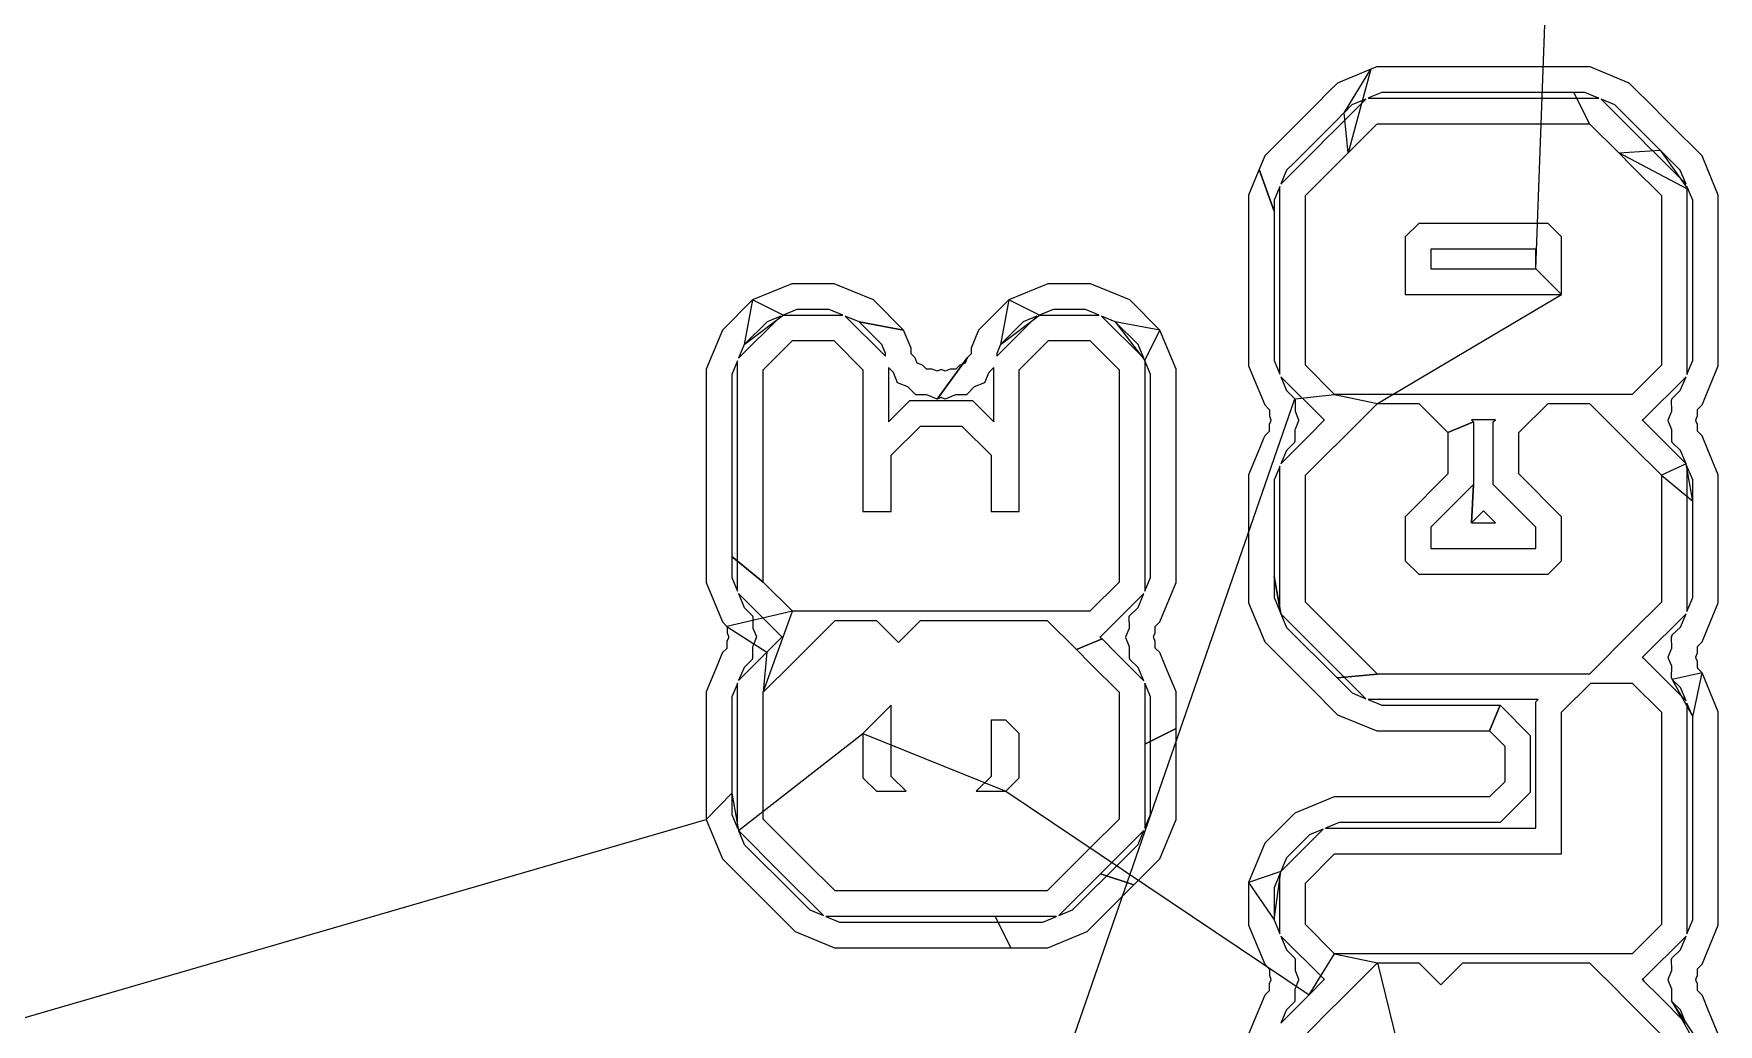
# Model space of a CAD drawing. Extents: x -122 to 0, y 0 to 97.
# Drawn here: x -17.76 to -7.9, y 58.02 to 63.82 of the extents above; entities that cross this region are included whole.
import ezdxf

# ---------------------------------------------------------------- set-up
doc = ezdxf.new("R2010")
doc.units = 0
doc.layers.add('milling', color=1, linetype='CONTINUOUS')
doc.layers.add('rapid_move', color=62, linetype='CONTINUOUS')

msp = doc.modelspace()

# ---------------------------------------------------------------- linework, layer by layer
at = {"layer": 'milling'}
for p, q in [((-9.8961, 63.6273), (-9.9315, 63.6126)), ((-9.6801, 63.6273), (-9.8961, 63.6273)), ((-8.6799, 63.6273), (-9.6801, 63.6273)), ((-8.6469, 63.6273), (-8.6799, 63.6273)), ((-8.6183, 63.6155), (-8.6469, 63.6273)), ((-10.1257, 63.5322), (-10.149, 63.5088)), ((-10.048, 63.5644), (-10.1257, 63.5322)), ((-10.0869, 63.3588), (-9.9315, 63.6126)), ((-9.9315, 63.6126), (-10.0636, 63.123)), ((-10.0479, 63.5643), (-10.048, 63.5644)), ((-10.0219, 63.5751), (-10.0479, 63.5643)), ((-9.9315, 63.6125), (-10.0219, 63.5751)), ((-9.9315, 63.6126), (-9.9315, 63.6125)), ((-8.6183, 63.6153), (-8.6183, 63.6155)), ((-8.4173, 63.5322), (-8.6183, 63.6153)), ((-8.2646, 63.3794), (-8.4173, 63.5322)), ((-10.1526, 63.5052), (-10.2784, 63.3794)), ((-10.149, 63.5088), (-10.1526, 63.5052)), ((-10.1268, 63.2719), (-9.9608, 63.4381)), ((-9.9608, 63.4381), (-10.041, 63.4048)), ((-9.9251, 63.4529), (-9.9463, 63.4441)), ((-9.9463, 63.4441), (-9.5885, 63.4441)), ((-9.866, 63.4773), (-9.9251, 63.4529)), ((-9.7422, 63.4773), (-9.866, 63.4773)), ((-8.742, 63.4773), (-9.7422, 63.4773)), ((-9.5885, 63.4441), (-8.5967, 63.4441)), ((-8.6505, 63.2941), (-8.742, 63.4773)), ((-8.677, 63.4773), (-8.742, 63.4773)), ((-8.742, 63.4773), (-8.6505, 63.2941)), ((-8.6106, 63.4498), (-8.677, 63.4773)), ((-8.5967, 63.4441), (-8.6106, 63.4498)), ((-8.502, 63.4048), (-8.5824, 63.4381)), ((-8.5824, 63.4381), (-8.4212, 63.2769)), ((-10.2784, 63.3792), (-10.3676, 63.29)), ((-10.2784, 63.3794), (-10.2784, 63.3792)), ((-10.0905, 63.3552), (-10.1284, 63.3173)), ((-10.0869, 63.3588), (-10.0905, 63.3552)), ((-10.041, 63.4048), (-10.0869, 63.3588)), ((-10.0636, 63.123), (-10.0869, 63.3588)), ((-8.4146, 63.3173), (-8.502, 63.4048)), ((-8.2646, 63.3792), (-8.2646, 63.3794)), ((-8.2645, 63.3791), (-8.2646, 63.3792)), ((-8.2645, 63.379), (-8.2645, 63.3791)), ((-8.2339, 63.3486), (-8.2645, 63.379)), ((-8.1754, 63.29), (-8.2339, 63.3486)), ((-10.4205, 63.237), (-10.4853, 63.1724)), ((-10.3677, 63.29), (-10.4205, 63.2371)), ((-10.4205, 63.2371), (-10.4205, 63.237)), ((-10.3676, 63.29), (-10.3677, 63.29)), ((-10.1284, 63.3171), (-10.2706, 63.1749)), ((-10.2136, 63.1852), (-10.1268, 63.2719)), ((-10.1284, 63.3173), (-10.1284, 63.3171)), ((-10.0636, 63.1231), (-9.8956, 63.291)), ((-9.8956, 63.291), (-9.8926, 63.2941)), ((-9.8926, 63.2941), (-9.6506, 63.2941)), ((-9.6506, 63.2941), (-8.6505, 63.2941)), ((-8.6505, 63.2941), (-8.4795, 63.1231)), ((-8.4212, 63.2769), (-8.3295, 63.1852)), ((-8.4146, 63.3171), (-8.4146, 63.3173)), ((-8.4144, 63.3169), (-8.4146, 63.3171)), ((-8.4144, 63.3166), (-8.4144, 63.3169)), ((-8.3245, 63.2271), (-8.4144, 63.3166)), ((-8.2375, 63.14), (-8.3245, 63.2271)), ((-8.1753, 63.29), (-8.1754, 63.29)), ((-7.9914, 63.1062), (-8.1753, 63.29)), ((-10.5283, 63.1293), (-10.5517, 63.106)), ((-10.5098, 63.1479), (-10.5283, 63.1294)), ((-10.5283, 63.1294), (-10.5283, 63.1293)), ((-10.5097, 63.1479), (-10.5098, 63.1479)), ((-10.4853, 63.1724), (-10.5097, 63.1479)), ((-10.3801, 63.0185), (-10.2136, 63.1851)), ((-10.2706, 63.1748), (-10.3783, 63.0673)), ((-10.2706, 63.1749), (-10.2706, 63.1748)), ((-10.2136, 63.1851), (-10.2136, 63.1852)), ((-8.4795, 63.1231), (-8.2374, 63.14)), ((-8.3295, 63.1852), (-8.3295, 63.1851)), ((-8.3295, 63.1851), (-8.2467, 63.1023)), ((-8.2374, 63.14), (-8.2375, 63.14)), ((-8.1187, 63.0213), (-8.2374, 63.14)), ((-8.2374, 63.14), (-8.0719, 62.9085)), ((-10.585, 63.0252), (-10.6055, 62.9759)), ((-10.5517, 63.106), (-10.585, 63.0253)), ((-10.585, 63.0253), (-10.4967, 62.7813)), ((-10.4967, 62.7813), (-10.585, 63.0253)), ((-10.585, 63.0253), (-10.585, 63.0252)), ((-10.3783, 63.0672), (-10.4242, 63.0214)), ((-10.3783, 63.0673), (-10.3783, 63.0672)), ((-10.21, 62.9765), (-10.0636, 63.123)), ((-10.0636, 63.123), (-10.0636, 63.1231)), ((-8.0719, 62.9085), (-8.4795, 63.1231)), ((-8.4795, 63.1231), (-8.4795, 63.123)), ((-8.4795, 63.123), (-8.4007, 63.0441)), ((-8.4007, 63.0441), (-8.4006, 63.0441)), ((-8.4006, 63.0441), (-8.2296, 62.8731)), ((-8.2467, 63.1023), (-8.0854, 62.9409)), ((-7.9572, 63.0233), (-7.9914, 63.1062)), ((-10.6055, 62.9759), (-10.6332, 62.9088)), ((-10.4635, 62.9266), (-10.4967, 62.8463)), ((-10.4635, 62.5688), (-10.4635, 62.9266)), ((-10.4575, 62.9411), (-10.3801, 63.0185)), ((-10.4551, 62.9469), (-10.4575, 62.9411)), ((-10.4242, 63.0214), (-10.4551, 62.9469)), ((-10.3135, 62.8731), (-10.21, 62.9765)), ((-8.0854, 62.9409), (-8.1187, 63.0213)), ((-8.072, 62.9085), (-8.0796, 62.927)), ((-8.0796, 62.927), (-8.0796, 62.5688)), ((-7.9571, 63.0233), (-7.9572, 63.0233)), ((-7.8963, 62.8764), (-7.9571, 63.0233)), ((-10.6333, 62.9088), (-10.6467, 62.8765)), ((-10.6467, 62.8765), (-10.6467, 62.8434)), ((-10.6467, 62.8434), (-10.6467, 62.534)), ((-10.6332, 62.9088), (-10.6333, 62.9088)), ((-10.4967, 62.8463), (-10.4967, 62.7813)), ((-10.3135, 62.873), (-10.3135, 62.8731)), ((-10.3135, 62.631), (-10.3135, 62.873)), ((-8.2296, 62.8731), (-8.2296, 62.873)), ((-8.2296, 62.873), (-8.2296, 62.631)), ((-8.0719, 62.9085), (-8.072, 62.9085)), ((-8.0463, 62.8466), (-8.0719, 62.9085)), ((-8.0463, 62.7224), (-8.0463, 62.8466)), ((-7.8963, 62.6603), (-7.8963, 62.8764)), ((-10.4967, 62.7813), (-10.4967, 62.4719)), ((-10.3135, 62.1232), (-10.3135, 62.631)), ((-9.6506, 62.71), (-9.7294, 62.6311)), ((-9.7294, 62.6311), (-9.7294, 62.2942)), ((-8.8925, 62.71), (-9.6506, 62.71)), ((-8.8137, 62.6311), (-8.8925, 62.71)), ((-8.8137, 62.2942), (-8.8137, 62.6311)), ((-8.2296, 62.631), (-8.2296, 61.8811)), ((-8.0463, 61.9076), (-8.0463, 62.7224)), ((-8.0463, 62.7224), (-8.0463, 62.7224)), ((-7.8963, 61.8777), (-7.8963, 62.6603)), ((-10.6467, 62.534), (-10.6467, 62.0937)), ((-10.4635, 62.1853), (-10.4635, 62.5688)), ((-8.9637, 62.56), (-9.5794, 62.56)), ((-9.5794, 62.56), (-9.5794, 62.4442)), ((-8.9637, 62.4442), (-8.9637, 62.56)), ((-8.0796, 62.5688), (-8.0796, 61.8271)), ((-10.4967, 62.4719), (-10.4967, 62.0316)), ((-9.5794, 62.4442), (-8.9637, 62.4442)), ((-8.8137, 62.2942), (-8.9637, 62.4442)), ((-8.9637, 62.4442), (-8.9637, 62.4442)), ((-13.3208, 62.3575), (-13.5506, 62.2624)), ((-13.072, 62.3575), (-13.3208, 62.3575)), ((-12.8422, 62.2624), (-13.072, 62.3575)), ((-11.821, 62.3575), (-12.0508, 62.2624)), ((-11.5722, 62.3575), (-11.821, 62.3575)), ((-11.3424, 62.2624), (-11.5722, 62.3575)), ((-13.5506, 62.2624), (-13.7266, 62.0864)), ((-13.5506, 62.2624), (-13.5993, 62.0015)), ((-13.3712, 62.1743), (-13.5506, 62.2624)), ((-12.6662, 62.0864), (-12.8422, 62.2624)), ((-12.0508, 62.2624), (-12.2268, 62.0864)), ((-12.0508, 62.2624), (-12.0996, 62.0015)), ((-11.8714, 62.1743), (-12.0508, 62.2624)), ((-11.1664, 62.0864), (-11.3424, 62.2624)), ((-9.7294, 62.2942), (-8.8137, 62.2942)), ((-13.6326, 61.9213), (-13.3855, 62.1684)), ((-13.5993, 62.0015), (-13.3712, 62.1743)), ((-13.3855, 62.1684), (-13.4657, 62.1351)), ((-13.2909, 62.2075), (-13.3712, 62.1743)), ((-13.3712, 62.1743), (-13.0216, 62.1743)), ((-13.1019, 62.2075), (-13.2909, 62.2075)), ((-13.2909, 62.2075), (-13.2909, 62.2075)), ((-13.0216, 62.1743), (-13.1019, 62.2075)), ((-12.9271, 62.1351), (-13.0075, 62.1685)), ((-13.0075, 62.1685), (-12.772, 61.9329)), ((-12.121, 61.933), (-11.8857, 62.1684)), ((-12.0996, 62.0015), (-11.8714, 62.1743)), ((-11.8857, 62.1684), (-11.9659, 62.1351)), ((-11.7911, 62.2075), (-11.8714, 62.1743)), ((-11.8714, 62.1743), (-11.5218, 62.1743)), ((-11.6021, 62.2075), (-11.7911, 62.2075)), ((-11.7911, 62.2075), (-11.7911, 62.2075)), ((-11.5218, 62.1743), (-11.6021, 62.2075)), ((-11.4273, 62.1351), (-11.5077, 62.1684)), ((-11.5077, 62.1684), (-11.2604, 61.9211)), ((-10.4635, 61.8273), (-10.4635, 62.1853)), ((-13.7266, 62.0864), (-13.8217, 61.8566)), ((-13.4657, 62.1351), (-13.5993, 62.0015)), ((-12.6662, 62.0864), (-12.9271, 62.1351)), ((-12.7934, 62.0015), (-12.9271, 62.1351)), ((-12.9271, 62.1351), (-12.6662, 62.0864)), ((-12.622, 61.9795), (-12.6662, 62.0864)), ((-12.2268, 62.0864), (-12.271, 61.9795)), ((-11.9659, 62.1351), (-12.0996, 62.0015)), ((-11.1664, 62.0864), (-11.4273, 62.1351)), ((-11.2937, 62.0015), (-11.4273, 62.1351)), ((-11.4273, 62.1351), (-11.2546, 61.9072)), ((-11.2546, 61.9072), (-11.1664, 62.0864)), ((-11.0713, 61.8566), (-11.1664, 62.0864)), ((-10.6467, 62.0937), (-10.6467, 61.8777)), ((-10.3135, 61.8811), (-10.3135, 62.1232)), ((-13.5993, 62.0015), (-13.6326, 61.9213)), ((-13.4885, 61.8533), (-13.3175, 62.0243)), ((-13.3175, 62.0243), (-13.0754, 62.0243)), ((-13.0754, 62.0243), (-12.9044, 61.8533)), ((-12.772, 61.9498), (-12.7934, 62.0015)), ((-12.772, 61.9329), (-12.772, 61.9498)), ((-12.622, 61.9467), (-12.622, 61.9795)), ((-12.5988, 61.9236), (-12.622, 61.9467)), ((-12.271, 61.9467), (-12.2942, 61.9236)), ((-12.271, 61.9795), (-12.271, 61.9467)), ((-12.0996, 62.0015), (-12.121, 61.9498)), ((-12.121, 61.9498), (-12.121, 61.933)), ((-11.9887, 61.8533), (-11.8177, 62.0243)), ((-11.8177, 62.0243), (-11.5756, 62.0243)), ((-11.5756, 62.0243), (-11.4046, 61.8533)), ((-11.2604, 61.9211), (-11.2937, 62.0015)), ((-10.4967, 62.0316), (-10.4967, 61.9076)), ((-13.8217, 61.8566), (-13.8217, 60.8239)), ((-13.6385, 61.907), (-13.6717, 61.8267)), ((-13.6385, 60.9155), (-13.6385, 61.907)), ((-13.4885, 60.8534), (-13.4885, 61.8533)), ((-13.4885, 61.8533), (-13.4885, 61.8533)), ((-12.9044, 61.8533), (-12.9044, 61.0244)), ((-12.7259, 61.8385), (-12.7544, 61.8671)), ((-12.7544, 61.8671), (-12.7544, 61.5495)), ((-12.5863, 61.8932), (-12.5988, 61.9236)), ((-12.5559, 61.8807), (-12.5863, 61.8932)), ((-12.5328, 61.8575), (-12.5559, 61.8807)), ((-12.4999, 61.8575), (-12.5328, 61.8575)), ((-12.4697, 61.845), (-12.4999, 61.8575)), ((-12.4465, 61.8546), (-12.4697, 61.845)), ((-12.2942, 61.9236), (-12.4696, 61.6826)), ((-12.4696, 61.6826), (-12.2942, 61.9236)), ((-12.4234, 61.845), (-12.4465, 61.8546)), ((-12.3931, 61.8575), (-12.4234, 61.845)), ((-12.3602, 61.8575), (-12.3931, 61.8575)), ((-12.3371, 61.8807), (-12.3602, 61.8575)), ((-12.3067, 61.8932), (-12.3371, 61.8807)), ((-12.2942, 61.9236), (-12.3067, 61.8932)), ((-12.1387, 61.867), (-12.1671, 61.8385)), ((-12.1387, 61.5495), (-12.1387, 61.867)), ((-11.9887, 61.0244), (-11.9887, 61.8533)), ((-11.4046, 61.8533), (-11.4046, 60.6113)), ((-11.2546, 61.9072), (-11.2546, 60.5573)), ((-11.2213, 61.8267), (-11.2546, 61.9072)), ((-11.0713, 60.6079), (-11.0713, 61.8566)), ((-10.6467, 61.8777), (-10.5516, 61.6479)), ((-10.4967, 61.9076), (-10.4635, 61.8273)), ((-10.1425, 61.7101), (-10.3135, 61.8811)), ((-8.2296, 61.8811), (-8.4006, 61.7101)), ((-8.0796, 61.8271), (-8.0463, 61.9076)), ((-7.9914, 61.6479), (-7.8963, 61.8777)), ((-13.6717, 61.8267), (-13.6717, 60.7618)), ((-12.701, 61.7784), (-12.7259, 61.8385)), ((-12.6409, 61.7535), (-12.701, 61.7784)), ((-12.5949, 61.7075), (-12.6409, 61.7535)), ((-12.2521, 61.7535), (-12.2981, 61.7075)), ((-12.192, 61.7784), (-12.2521, 61.7535)), ((-12.1671, 61.8385), (-12.192, 61.7784)), ((-11.2213, 60.6378), (-11.2213, 61.8267)), ((-11.2213, 61.8267), (-11.2213, 61.8267)), ((-10.2046, 61.5601), (-10.4576, 61.8132)), ((-10.4576, 61.8132), (-10.4243, 61.7328)), ((-8.0853, 61.8134), (-8.3385, 61.5601)), ((-8.1187, 61.7328), (-8.0853, 61.8134)), ((-12.7544, 61.5495), (-12.6297, 61.6743)), ((-12.6297, 61.6743), (-12.2634, 61.6743)), ((-12.5298, 61.7075), (-12.5949, 61.7075)), ((-12.4696, 61.6826), (-12.5298, 61.7075)), ((-12.4465, 61.6922), (-12.4696, 61.6826)), ((-12.4234, 61.6826), (-12.4465, 61.6922)), ((-12.3632, 61.7075), (-12.4234, 61.6826)), ((-12.2981, 61.7075), (-12.3632, 61.7075)), ((-12.2634, 61.6743), (-12.1387, 61.5495)), ((-10.5516, 61.6479), (-10.5252, 61.6216)), ((-10.4243, 61.7328), (-10.3752, 61.6837)), ((-10.3752, 61.6837), (-10.1425, 61.7101)), ((-10.3752, 61.6837), (-10.3752, 61.6807)), ((-10.3752, 61.6807), (-10.3732, 61.6787)), ((-10.3732, 61.6787), (-10.3743, 61.612)), ((-8.6427, 61.7101), (-10.1425, 61.7101)), ((-10.1425, 61.7101), (-10.1425, 61.7101)), ((-10.1425, 61.7101), (-9.8926, 61.657)), ((-10.1424, 61.407), (-9.8926, 61.657)), ((-9.8926, 61.657), (-9.6506, 61.657)), ((-9.8926, 61.657), (-9.8926, 61.657)), ((-9.6506, 61.657), (-9.4795, 61.486)), ((-9.0636, 61.486), (-8.8925, 61.657)), ((-8.8925, 61.657), (-8.6505, 61.657)), ((-8.6505, 61.657), (-8.4007, 61.407)), ((-8.4006, 61.7101), (-8.6427, 61.7101)), ((-8.1698, 61.6787), (-8.1678, 61.6807)), ((-8.1687, 61.612), (-8.1698, 61.6787)), ((-8.1678, 61.6837), (-8.1187, 61.7328)), ((-8.1678, 61.6807), (-8.1678, 61.6837)), ((-8.0178, 61.6216), (-7.9914, 61.6479)), ((-10.5252, 61.6216), (-10.5252, 61.6201)), ((-10.5252, 61.6201), (-10.5242, 61.6191)), ((-10.5159, 61.5554), (-10.5252, 61.5329)), ((-10.5242, 61.6191), (-10.5248, 61.5833)), ((-10.5248, 61.5833), (-10.5158, 61.5616)), ((-10.5158, 61.5616), (-10.5172, 61.5583)), ((-10.5172, 61.5583), (-10.5159, 61.5554)), ((-10.3743, 61.612), (-10.3534, 61.5616)), ((-10.3535, 61.5555), (-10.3725, 61.5096)), ((-10.3534, 61.5616), (-10.3547, 61.5584)), ((-10.3547, 61.5584), (-10.3535, 61.5555)), ((-10.2914, 61.4701), (-10.2015, 61.5601)), ((-10.2015, 61.5601), (-10.2046, 61.5601)), ((-9.4795, 61.486), (-9.3295, 61.5482)), ((-9.3295, 61.5482), (-9.4795, 61.486)), ((-9.2016, 61.5601), (-9.3415, 61.5601)), ((-9.3415, 61.5601), (-9.3295, 61.5482)), ((-9.3295, 61.5482), (-9.3295, 61.1819)), ((-9.2136, 61.5482), (-9.2016, 61.5601)), ((-9.2136, 61.1819), (-9.2136, 61.5482)), ((-8.3385, 61.5601), (-8.3416, 61.5601)), ((-8.3416, 61.5601), (-8.2467, 61.4652)), ((-8.1896, 61.5616), (-8.1687, 61.612)), ((-8.1882, 61.5583), (-8.1896, 61.5616)), ((-8.1895, 61.5552), (-8.1882, 61.5583)), ((-8.1678, 61.5028), (-8.1895, 61.5552)), ((-8.0272, 61.5616), (-8.0182, 61.5833)), ((-8.0258, 61.5583), (-8.0272, 61.5616)), ((-8.0271, 61.5552), (-8.0258, 61.5583)), ((-8.0178, 61.5327), (-8.0271, 61.5552)), ((-8.0188, 61.6191), (-8.0178, 61.6201)), ((-8.0182, 61.5833), (-8.0188, 61.6191)), ((-8.0178, 61.6201), (-8.0178, 61.6216)), ((-12.7386, 61.3533), (-12.5676, 61.5243)), ((-12.5676, 61.5243), (-12.3255, 61.5243)), ((-12.3255, 61.5243), (-12.1545, 61.3533)), ((-10.5586, 61.4521), (-10.583, 61.393)), ((-10.5521, 61.4679), (-10.5586, 61.4521)), ((-10.5263, 61.4928), (-10.5521, 61.4679)), ((-10.5252, 61.4953), (-10.5263, 61.4943)), ((-10.5263, 61.4943), (-10.5263, 61.4928)), ((-10.5252, 61.5329), (-10.5252, 61.4953)), ((-10.4575, 61.304), (-10.2914, 61.4701)), ((-10.3724, 61.5095), (-10.3752, 61.5028)), ((-10.3752, 61.5028), (-10.3752, 61.4332)), ((-10.3725, 61.5096), (-10.3724, 61.5095)), ((-9.4795, 61.486), (-9.4795, 61.244)), ((-9.0636, 61.244), (-9.0636, 61.486)), ((-8.2467, 61.4652), (-8.0854, 61.3038)), ((-8.1678, 61.4332), (-8.1678, 61.5028)), ((-8.0178, 61.4953), (-8.0178, 61.5327)), ((-8.0167, 61.4943), (-8.0178, 61.4953)), ((-8.0167, 61.4928), (-8.0167, 61.4943)), ((-7.991, 61.468), (-8.0167, 61.4928)), ((-7.9572, 61.3862), (-7.991, 61.468)), ((-12.7386, 61.0244), (-12.7386, 61.3533)), ((-12.1545, 61.3533), (-12.1545, 61.0244)), ((-10.5831, 61.393), (-10.6467, 61.2393)), ((-10.583, 61.393), (-10.5831, 61.393)), ((-10.4253, 61.3818), (-10.4575, 61.304)), ((-10.3773, 61.4282), (-10.4253, 61.3818)), ((-10.3752, 61.4332), (-10.3773, 61.4312)), ((-10.3773, 61.4312), (-10.3773, 61.4282)), ((-10.3135, 61.236), (-10.1425, 61.407)), ((-10.1425, 61.407), (-10.1424, 61.407)), ((-8.4007, 61.407), (-8.4006, 61.407)), ((-8.4006, 61.407), (-8.2296, 61.236)), ((-8.1657, 61.4312), (-8.1678, 61.4332)), ((-8.1657, 61.4282), (-8.1657, 61.4312)), ((-8.1177, 61.3818), (-8.1657, 61.4282)), ((-8.1657, 61.4282), (-8.1657, 61.4282)), ((-8.0854, 61.3038), (-8.1177, 61.3818)), ((-7.9571, 61.3862), (-7.9572, 61.3862)), ((-7.8963, 61.2393), (-7.9571, 61.3862)), ((-10.4683, 61.2783), (-10.4967, 61.2096)), ((-10.4681, 61.2783), (-10.4683, 61.2783)), ((-10.4635, 61.2896), (-10.4681, 61.2783)), ((-10.4635, 60.7981), (-10.4635, 61.2896)), ((-8.0854, 61.3038), (-8.2296, 61.236)), ((-8.0463, 61.0853), (-8.0854, 61.3038)), ((-8.072, 61.2714), (-8.0796, 61.2899)), ((-8.0796, 61.2899), (-8.0796, 60.9317)), ((-8.0719, 61.2714), (-8.072, 61.2714)), ((-8.0463, 61.2095), (-8.0719, 61.2714)), ((-10.6467, 61.2393), (-10.6467, 60.7065)), ((-10.4967, 61.2096), (-10.4967, 60.6444)), ((-10.3135, 60.736), (-10.3135, 61.236)), ((-9.4795, 61.244), (-9.7294, 60.994)), ((-9.3295, 61.1819), (-9.5794, 60.9319)), ((-9.3295, 61.1819), (-9.3422, 60.9571)), ((-9.3422, 60.9571), (-9.3295, 61.1819)), ((-8.9637, 60.9319), (-9.2136, 61.1819)), ((-8.8137, 60.994), (-9.0636, 61.244)), ((-8.2296, 61.236), (-8.0463, 61.0853)), ((-8.2296, 61.236), (-8.2296, 61.2359)), ((-8.2296, 61.2359), (-8.2296, 60.9939)), ((-8.0463, 61.0853), (-8.0463, 61.2095)), ((-7.8963, 61.0232), (-7.8963, 61.2393)), ((-8.0463, 60.5204), (-8.0463, 61.0853)), ((-12.9044, 61.0244), (-12.7386, 61.0244)), ((-12.1545, 61.0244), (-11.9887, 61.0244)), ((-9.7294, 60.994), (-9.7294, 60.736)), ((-9.2716, 61.0278), (-9.3422, 60.9571)), ((-9.3422, 60.9571), (-9.2009, 60.9571)), ((-9.2009, 60.9571), (-9.2716, 61.0278)), ((-8.8137, 60.736), (-8.8137, 60.994)), ((-8.2296, 60.9939), (-8.2296, 60.4939)), ((-7.8963, 60.4905), (-7.8963, 61.0232)), ((-13.6385, 60.5575), (-13.6385, 60.9155)), ((-9.5794, 60.9319), (-9.5794, 60.8071)), ((-8.9637, 60.8071), (-8.9637, 60.9319)), ((-8.0796, 60.9317), (-8.0796, 60.4399)), ((-13.8217, 60.8239), (-13.8217, 60.6079)), ((-13.4885, 60.6113), (-13.6717, 60.7618)), ((-13.6717, 60.7618), (-13.6717, 60.6378)), ((-13.6717, 60.7618), (-13.4885, 60.6113)), ((-13.4885, 60.6113), (-13.4885, 60.8534)), ((-10.4635, 60.4401), (-10.4635, 60.7981)), ((-9.5794, 60.8071), (-8.9637, 60.8071)), ((-10.6467, 60.7065), (-10.6467, 60.4905)), ((-10.3135, 60.4939), (-10.3135, 60.736)), ((-9.7294, 60.736), (-9.6505, 60.6571)), ((-8.8926, 60.6571), (-8.8137, 60.736)), ((-13.8217, 60.6079), (-13.7266, 60.3781)), ((-13.6717, 60.6378), (-13.6385, 60.5575)), ((-13.3175, 60.4403), (-13.4885, 60.6113)), ((-11.4046, 60.6113), (-11.5756, 60.4403)), ((-11.2546, 60.5573), (-11.2213, 60.6378)), ((-11.1665, 60.378), (-11.0713, 60.6079)), ((-10.4577, 60.426), (-10.4967, 60.6444)), ((-10.4967, 60.6444), (-10.4967, 60.5204)), ((-10.4967, 60.6444), (-10.4577, 60.426)), ((-9.6505, 60.6571), (-8.8926, 60.6571)), ((-13.3796, 60.2903), (-13.6327, 60.5434)), ((-13.6327, 60.5434), (-13.5993, 60.463)), ((-13.5993, 60.463), (-13.5502, 60.4139)), ((-11.2603, 60.5436), (-11.5135, 60.2903)), ((-11.3428, 60.4139), (-11.2937, 60.4629)), ((-11.2937, 60.4629), (-11.2603, 60.5436)), ((-10.6467, 60.4905), (-10.5516, 60.2607)), ((-10.4967, 60.5204), (-10.4635, 60.4401)), ((-10.0636, 60.244), (-10.3135, 60.4939)), ((-8.2296, 60.4939), (-8.4006, 60.3229)), ((-8.0796, 60.4399), (-8.0463, 60.5204)), ((-7.9909, 60.2619), (-7.8963, 60.4905)), ((-13.7266, 60.3781), (-13.7002, 60.3518)), ((-13.3175, 60.4403), (-13.7002, 60.3518)), ((-13.5502, 60.4139), (-13.5502, 60.4109)), ((-13.5502, 60.4109), (-13.5482, 60.4089)), ((-13.5482, 60.4089), (-13.5493, 60.3422)), ((-13.4885, 59.9662), (-13.3175, 60.4403)), ((-12.5676, 60.4403), (-13.3175, 60.4403)), ((-13.3174, 60.1372), (-13.0676, 60.3872)), ((-13.0676, 60.3872), (-13.0676, 60.3872)), ((-13.0676, 60.3872), (-12.8256, 60.3872)), ((-12.8256, 60.3872), (-12.6966, 60.2582)), ((-12.6966, 60.2582), (-12.5676, 60.3872)), ((-12.3255, 60.4403), (-12.5676, 60.4403)), ((-12.5676, 60.3872), (-12.3255, 60.3872)), ((-11.8177, 60.4403), (-12.3255, 60.4403)), ((-12.3255, 60.3872), (-11.8255, 60.3872)), ((-11.8255, 60.3872), (-11.6545, 60.2162)), ((-11.5756, 60.4403), (-11.8177, 60.4403)), ((-11.3448, 60.4089), (-11.3428, 60.4109)), ((-11.3437, 60.3423), (-11.3448, 60.4089)), ((-11.3428, 60.4109), (-11.3428, 60.4139)), ((-11.1928, 60.3518), (-11.1665, 60.378)), ((-10.2136, 60.1819), (-10.4577, 60.426)), ((-10.4577, 60.426), (-10.4243, 60.3456)), ((-8.0853, 60.4262), (-8.3385, 60.1729)), ((-8.1177, 60.348), (-8.0853, 60.4262)), ((-13.7002, 60.3518), (-13.4664, 60.2003)), ((-13.7002, 60.3518), (-13.7002, 60.3503)), ((-13.7002, 60.3503), (-13.6992, 60.3493)), ((-13.6909, 60.2856), (-13.7002, 60.263)), ((-13.6992, 60.3493), (-13.6998, 60.3135)), ((-13.6998, 60.3135), (-13.6908, 60.2918)), ((-13.6908, 60.2918), (-13.6922, 60.2885)), ((-13.6922, 60.2885), (-13.6909, 60.2856)), ((-13.5493, 60.3422), (-13.5284, 60.2918)), ((-13.5285, 60.2857), (-13.5475, 60.2398)), ((-13.5284, 60.2918), (-13.5297, 60.2886)), ((-13.5297, 60.2886), (-13.5285, 60.2857)), ((-13.4664, 60.2003), (-13.3765, 60.2903)), ((-13.3765, 60.2903), (-13.3796, 60.2903)), ((-11.6545, 60.2162), (-11.5045, 60.2783)), ((-11.5045, 60.2783), (-11.6545, 60.2162)), ((-11.5135, 60.2903), (-11.5166, 60.2903)), ((-11.5166, 60.2903), (-11.5045, 60.2783)), ((-11.5045, 60.2783), (-11.5045, 60.2782)), ((-11.5045, 60.2782), (-11.4217, 60.1954)), ((-11.3646, 60.2918), (-11.3437, 60.3423)), ((-11.3632, 60.2884), (-11.3646, 60.2918)), ((-11.3645, 60.2854), (-11.3632, 60.2884)), ((-11.3428, 60.233), (-11.3645, 60.2854)), ((-11.2022, 60.2918), (-11.1932, 60.3136)), ((-11.2008, 60.2884), (-11.2022, 60.2918)), ((-11.2021, 60.2854), (-11.2008, 60.2884)), ((-11.1928, 60.263), (-11.2021, 60.2854)), ((-11.1938, 60.3493), (-11.1928, 60.3503)), ((-11.1932, 60.3136), (-11.1938, 60.3493)), ((-11.1928, 60.3503), (-11.1928, 60.3518)), ((-10.4243, 60.3456), (-10.1284, 60.0497)), ((-8.4006, 60.3229), (-8.6505, 60.073)), ((-8.1698, 60.2916), (-8.1658, 60.2957)), ((-8.1687, 60.2248), (-8.1698, 60.2916)), ((-8.1658, 60.2957), (-8.1657, 60.3016)), ((-8.1657, 60.3016), (-8.1177, 60.348)), ((-13.7336, 60.1823), (-13.758, 60.1232)), ((-13.727, 60.1982), (-13.7336, 60.1823)), ((-13.7013, 60.223), (-13.727, 60.1982)), ((-13.7002, 60.2255), (-13.7013, 60.2245)), ((-13.7013, 60.2245), (-13.7013, 60.223)), ((-13.7002, 60.263), (-13.7002, 60.2255)), ((-13.6325, 60.0342), (-13.4664, 60.2003)), ((-13.5474, 60.2397), (-13.5502, 60.233)), ((-13.5502, 60.233), (-13.5502, 60.1634)), ((-13.5475, 60.2398), (-13.5474, 60.2397)), ((-13.4664, 60.2003), (-13.4885, 59.9662)), ((-11.6545, 60.2162), (-11.6545, 60.2161)), ((-11.6545, 60.2161), (-11.5757, 60.1372)), ((-11.4217, 60.1954), (-11.2603, 60.034)), ((-11.3428, 60.1634), (-11.3428, 60.233)), ((-11.1928, 60.2255), (-11.1928, 60.263)), ((-11.1917, 60.2245), (-11.1928, 60.2255)), ((-11.1917, 60.223), (-11.1917, 60.2245)), ((-11.166, 60.1982), (-11.1917, 60.223)), ((-11.1322, 60.1164), (-11.166, 60.1982)), ((-10.5516, 60.2607), (-10.2784, 59.9876)), ((-9.9604, 59.9287), (-10.2136, 60.1819)), ((-9.8926, 60.073), (-10.0636, 60.244)), ((-8.3385, 60.1729), (-8.3416, 60.1699)), ((-8.3416, 60.1699), (-8.3385, 60.1699)), ((-8.3385, 60.1699), (-8.0853, 59.9166)), ((-8.1896, 60.1744), (-8.1687, 60.2248)), ((-8.1883, 60.1713), (-8.1896, 60.1744)), ((-8.1896, 60.1683), (-8.1883, 60.1713)), ((-8.1687, 60.118), (-8.1896, 60.1683)), ((-8.0272, 60.1744), (-8.0182, 60.1961)), ((-8.0259, 60.1713), (-8.0272, 60.1744)), ((-8.0272, 60.1683), (-8.0259, 60.1713)), ((-8.0182, 60.1467), (-8.0272, 60.1683)), ((-8.0188, 60.232), (-8.0167, 60.2341)), ((-8.0182, 60.1961), (-8.0188, 60.232)), ((-8.0167, 60.237), (-7.9909, 60.2619)), ((-8.0167, 60.2341), (-8.0167, 60.237)), ((-13.7581, 60.1232), (-13.8217, 59.9695)), ((-13.758, 60.1232), (-13.7581, 60.1232)), ((-13.6003, 60.112), (-13.6325, 60.0342)), ((-13.5523, 60.1584), (-13.6003, 60.112)), ((-13.5502, 60.1634), (-13.5523, 60.1614)), ((-13.5523, 60.1614), (-13.5523, 60.1584)), ((-13.4885, 59.9662), (-13.3175, 60.1372)), ((-13.3175, 60.1372), (-13.3174, 60.1372)), ((-11.5757, 60.1372), (-11.5756, 60.1372)), ((-11.5756, 60.1372), (-11.4046, 59.9662)), ((-11.3407, 60.1614), (-11.3428, 60.1634)), ((-11.3407, 60.1584), (-11.3407, 60.1614)), ((-11.2927, 60.112), (-11.3407, 60.1584)), ((-11.2603, 60.034), (-11.2927, 60.112)), ((-11.1321, 60.1164), (-11.1322, 60.1164)), ((-11.0713, 59.9695), (-11.1321, 60.1164)), ((-9.8926, 60.073), (-10.1284, 60.0497)), ((-10.1284, 60.0497), (-9.8926, 60.073)), ((-8.8926, 60.073), (-9.8926, 60.073)), ((-8.6505, 60.073), (-8.8926, 60.073)), ((-8.1698, 60.0511), (-8.1687, 60.118)), ((-7.9909, 60.0808), (-8.1657, 60.0411)), ((-8.0463, 59.8223), (-7.9909, 60.0808)), ((-8.0188, 60.1107), (-8.0182, 60.1467)), ((-8.0167, 60.1086), (-8.0188, 60.1107)), ((-8.0167, 60.1057), (-8.0167, 60.1086)), ((-7.9909, 60.0808), (-8.0167, 60.1057)), ((-7.8963, 59.8522), (-7.9909, 60.0808)), ((-13.8217, 59.9695), (-13.8217, 59.4367)), ((-13.6433, 60.0085), (-13.6717, 59.9398)), ((-13.6431, 60.0085), (-13.6433, 60.0085)), ((-13.6385, 60.0198), (-13.6431, 60.0085)), ((-13.6385, 59.5283), (-13.6385, 60.0198)), ((-11.247, 60.0016), (-11.2546, 60.0202)), ((-11.2546, 60.0202), (-11.2546, 59.6619)), ((-11.2469, 60.0016), (-11.247, 60.0016)), ((-11.2213, 59.9397), (-11.2469, 60.0016)), ((-11.0713, 59.7534), (-11.0713, 59.9695)), ((-10.2784, 59.9876), (-10.1257, 59.8348)), ((-10.1284, 60.0497), (-10.0408, 59.9621)), ((-8.8137, 59.8489), (-8.6427, 60.0199)), ((-8.6427, 60.0199), (-8.4006, 60.0199)), ((-8.4006, 60.0199), (-8.2296, 59.8489)), ((-8.1658, 60.047), (-8.1698, 60.0511)), ((-8.1657, 60.0411), (-8.1658, 60.047)), ((-8.1176, 59.9946), (-8.1657, 60.0411)), ((-8.1657, 60.0411), (-8.0463, 59.8223)), ((-8.0853, 59.9166), (-8.1176, 59.9946)), ((-13.6717, 59.9398), (-13.6717, 59.3746)), ((-13.4885, 59.4662), (-13.4885, 59.9662)), ((-12.7386, 59.8902), (-12.9044, 59.7242)), ((-12.7386, 59.4741), (-12.7386, 59.8902)), ((-11.4046, 59.9662), (-11.4046, 59.9661)), ((-11.4046, 59.9661), (-11.4046, 59.7241)), ((-11.2213, 59.8155), (-11.2213, 59.9397)), ((-10.0408, 59.9621), (-9.9604, 59.9287)), ((-8.9547, 59.923), (-9.9466, 59.923)), ((-9.9466, 59.923), (-9.866, 59.8897)), ((-9.866, 59.8897), (-9.174, 59.8897)), ((-9.2361, 59.7397), (-9.174, 59.8897)), ((-9.174, 59.8897), (-9.2361, 59.7397)), ((-9.174, 59.8897), (-8.9969, 59.7126)), ((-8.9637, 59.911), (-8.9516, 59.923)), ((-8.9637, 59.17), (-8.9637, 59.911)), ((-8.9516, 59.923), (-8.9547, 59.923)), ((-8.0463, 59.8223), (-8.0796, 59.9029)), ((-8.0796, 59.9029), (-8.0796, 58.5528)), ((-12.0675, 59.8031), (-12.1545, 59.8031)), ((-12.1545, 59.8031), (-12.1545, 59.4741)), ((-11.9887, 59.7242), (-12.0675, 59.8031)), ((-11.2213, 59.2506), (-11.2213, 59.8155)), ((-10.1257, 59.8348), (-9.8959, 59.7397)), ((-8.8137, 59.02), (-8.8137, 59.8489)), ((-8.2296, 59.8489), (-8.2296, 58.6069)), ((-8.0463, 58.6334), (-8.0463, 59.8223)), ((-8.0463, 59.8223), (-8.0463, 59.8223)), ((-7.8963, 58.6035), (-7.8963, 59.8522)), ((-12.9044, 59.7242), (-12.9044, 59.4662)), ((-11.9887, 59.4662), (-11.9887, 59.7242)), ((-11.4046, 59.7241), (-11.4046, 59.2241)), ((-11.0713, 59.7534), (-11.2546, 59.6619)), ((-11.2546, 59.6619), (-11.0713, 59.7534)), ((-11.0713, 59.2207), (-11.0713, 59.7534)), ((-9.8959, 59.7397), (-9.2361, 59.7397)), ((-9.2361, 59.7397), (-9.1469, 59.6505)), ((-8.9969, 59.7126), (-8.9969, 59.4621)), ((-11.2546, 59.6619), (-11.2546, 59.17)), ((-9.1469, 59.6505), (-9.1469, 59.5242)), ((-13.6385, 59.1702), (-13.6385, 59.5283)), ((-13.6385, 59.5283), (-13.6385, 59.5283)), ((-12.6517, 59.3873), (-12.7386, 59.4741)), ((-12.1545, 59.4741), (-12.2414, 59.3873)), ((-9.1469, 59.5242), (-9.1469, 59.4424)), ((-13.8217, 59.4367), (-13.8217, 59.2207)), ((-13.4885, 59.2241), (-13.4885, 59.4662)), ((-12.9044, 59.4662), (-12.8255, 59.3873)), ((-12.8255, 59.3873), (-12.6517, 59.3873)), ((-12.2414, 59.3873), (-12.0676, 59.3873)), ((-12.0676, 59.3873), (-11.9887, 59.4662)), ((-9.1469, 59.4424), (-9.2361, 59.3532)), ((-8.9969, 59.3803), (-9.174, 59.2032)), ((-8.9969, 59.4621), (-8.9969, 59.3803)), ((-13.8217, 59.2207), (-13.6717, 59.3746)), ((-13.6717, 59.3746), (-13.6717, 59.2506)), ((-13.6717, 59.3746), (-13.6327, 59.1562)), ((-10.1458, 59.3532), (-10.3756, 59.2581)), ((-9.3624, 59.3532), (-10.1458, 59.3532)), ((-9.2361, 59.3532), (-9.3624, 59.3532)), ((-13.8217, 59.2207), (-13.7266, 58.9909)), ((-13.6717, 59.2506), (-13.6385, 59.1702)), ((-13.2386, 58.9742), (-13.4885, 59.2241)), ((-11.4046, 59.2241), (-11.5756, 59.0531)), ((-11.2546, 59.17), (-11.2213, 59.2506)), ((-11.1664, 58.9909), (-11.0713, 59.2207)), ((-10.3756, 59.2581), (-10.5516, 59.0821)), ((-10.1159, 59.2032), (-10.1963, 59.17)), ((-9.4245, 59.2032), (-10.1159, 59.2032)), ((-9.174, 59.2032), (-9.4245, 59.2032)), ((-13.6327, 59.1562), (-13.5993, 59.0758)), ((-13.3886, 58.9121), (-13.6327, 59.1562)), ((-11.2602, 59.1564), (-11.5135, 58.9031)), ((-11.2937, 59.0758), (-11.2602, 59.1564)), ((-10.5516, 59.0821), (-10.6467, 58.8523)), ((-10.4576, 58.9169), (-10.2104, 59.1641)), ((-10.2907, 59.1308), (-10.4243, 58.9972)), ((-10.2104, 59.1641), (-10.2907, 59.1308)), ((-10.1963, 59.17), (-8.9637, 59.17)), ((-13.7266, 58.9909), (-13.4534, 58.7178)), ((-13.5993, 59.0758), (-13.3034, 58.7799)), ((-11.5756, 59.0531), (-11.8255, 58.8032)), ((-11.6772, 58.6923), (-11.3813, 58.9882)), ((-11.3813, 58.9882), (-11.2937, 59.0758)), ((-11.3192, 58.8382), (-11.1664, 58.9909)), ((-10.4243, 58.9972), (-10.4576, 58.9169)), ((-10.4243, 58.9972), (-10.4243, 58.9972)), ((-10.3135, 58.849), (-10.1425, 59.02)), ((-10.1425, 59.02), (-8.8137, 59.02)), ((-13.1354, 58.6589), (-13.3886, 58.9121)), ((-13.3886, 58.9121), (-13.3886, 58.9121)), ((-13.0676, 58.8032), (-13.2386, 58.9742)), ((-11.5135, 58.9031), (-11.7578, 58.6589)), ((-11.3192, 58.8382), (-11.5135, 58.9031)), ((-11.5135, 58.9031), (-11.3192, 58.8382)), ((-10.4576, 58.9169), (-10.6467, 58.8523)), ((-10.4967, 58.6334), (-10.4576, 58.9169)), ((-10.4635, 58.9028), (-10.4967, 58.8224)), ((-10.4635, 58.553), (-10.4635, 58.9028)), ((-12.0676, 58.8032), (-13.0676, 58.8032)), ((-11.8255, 58.8032), (-12.0676, 58.8032)), ((-11.5923, 58.565), (-11.3192, 58.8382)), ((-10.6467, 58.8523), (-10.4967, 58.6334)), ((-10.6467, 58.8523), (-10.6467, 58.6035)), ((-10.4967, 58.8224), (-10.4967, 58.6334)), ((-10.3135, 58.6069), (-10.3135, 58.849)), ((-13.4534, 58.7178), (-13.3007, 58.565)), ((-13.3034, 58.7799), (-13.2158, 58.6923)), ((-13.2158, 58.6923), (-13.1354, 58.6589)), ((-11.7578, 58.6589), (-11.6772, 58.6923)), ((-12.1297, 58.6532), (-13.1216, 58.6532)), ((-13.1216, 58.6532), (-13.041, 58.6199)), ((-13.041, 58.6199), (-11.976, 58.6199)), ((-12.0381, 58.4699), (-12.1297, 58.6532)), ((-11.7714, 58.6532), (-12.1297, 58.6532)), ((-12.1297, 58.6532), (-12.0381, 58.4699)), ((-11.976, 58.6199), (-11.852, 58.6199)), ((-11.852, 58.6199), (-11.7714, 58.6532)), ((-10.6467, 58.6035), (-10.5516, 58.3737)), ((-10.4967, 58.6334), (-10.4635, 58.553)), ((-10.1425, 58.4359), (-10.3135, 58.6069)), ((-8.2296, 58.6069), (-8.4006, 58.4359)), ((-8.0796, 58.5528), (-8.0463, 58.6334)), ((-7.9914, 58.3737), (-7.8963, 58.6035)), ((-13.3007, 58.565), (-13.0709, 58.4699)), ((-11.8221, 58.4699), (-11.5923, 58.565)), ((-10.2046, 58.2859), (-10.4577, 58.5391)), ((-10.4577, 58.5391), (-10.4243, 58.4586)), ((-8.0852, 58.5392), (-8.3385, 58.2859)), ((-8.1186, 58.4586), (-8.0852, 58.5392)), ((-13.0709, 58.4699), (-12.0381, 58.4699)), ((-12.0381, 58.4699), (-11.8221, 58.4699)), ((-10.4243, 58.4586), (-10.3752, 58.4095)), ((-10.3752, 58.4095), (-10.3752, 58.4065)), ((-10.3752, 58.4065), (-10.3732, 58.4045)), ((-10.3732, 58.4045), (-10.3743, 58.3378)), ((-10.2914, 58.1959), (-10.1425, 58.4359)), ((-8.6427, 58.4359), (-10.1425, 58.4359)), ((-10.1425, 58.4359), (-10.1425, 58.4359)), ((-10.1425, 58.4359), (-9.8926, 58.3828)), ((-8.4006, 58.4359), (-8.6427, 58.4359)), ((-8.1698, 58.4045), (-8.1678, 58.4065)), ((-8.1687, 58.3378), (-8.1698, 58.4045)), ((-8.1678, 58.4095), (-8.1186, 58.4586)), ((-8.1678, 58.4065), (-8.1678, 58.4095)), ((-10.5516, 58.3737), (-10.5252, 58.3474)), ((-10.5252, 58.3474), (-10.5252, 58.3459)), ((-10.5252, 58.3459), (-10.5242, 58.3449)), ((-10.5242, 58.3449), (-10.5248, 58.3091)), ((-10.5248, 58.3091), (-10.5158, 58.2874)), ((-10.3743, 58.3378), (-10.3534, 58.2874)), ((-10.1424, 58.1328), (-9.8926, 58.3828)), ((-9.8926, 58.3828), (-9.6506, 58.3828)), ((-9.8926, 58.3828), (-9.8926, 58.3828)), ((-9.6506, 58.3828), (-9.5216, 58.2538)), ((-9.5216, 58.2538), (-9.3926, 58.3828)), ((-9.3926, 58.3828), (-9.1505, 58.3828)), ((-9.1505, 58.3828), (-8.6505, 58.3828)), ((-8.6505, 58.3828), (-8.4795, 58.2118)), ((-8.1896, 58.2874), (-8.1687, 58.3378)), ((-8.0272, 58.2874), (-8.0182, 58.3091)), ((-8.0188, 58.3449), (-8.0178, 58.3459)), ((-8.0182, 58.3091), (-8.0188, 58.3449)), ((-8.0178, 58.3474), (-7.9914, 58.3737)), ((-8.0178, 58.3459), (-8.0178, 58.3474)), ((-10.552, 58.1938), (-10.6467, 57.9651)), ((-10.5263, 58.2186), (-10.552, 58.1938)), ((-10.5252, 58.2211), (-10.5263, 58.2201)), ((-10.5263, 58.2201), (-10.5263, 58.2186)), ((-10.5159, 58.2812), (-10.5252, 58.2587)), ((-10.5252, 58.2587), (-10.5252, 58.2211)), ((-10.5158, 58.2874), (-10.5172, 58.2841)), ((-10.5172, 58.2841), (-10.5159, 58.2812)), ((-10.4576, 58.0298), (-10.2914, 58.1959)), ((-10.3724, 58.2353), (-10.3752, 58.2285)), ((-10.3752, 58.2285), (-10.3752, 58.159)), ((-10.3535, 58.2813), (-10.3725, 58.2355)), ((-10.3725, 58.2355), (-10.3724, 58.2353)), ((-10.3534, 58.2874), (-10.3548, 58.2842)), ((-10.3548, 58.2842), (-10.3535, 58.2813)), ((-10.2914, 58.1959), (-10.2014, 58.2859)), ((-10.2014, 58.2859), (-10.2046, 58.2859)), ((-8.4795, 58.2118), (-8.4795, 58.2117)), ((-8.4795, 58.2117), (-8.4007, 58.1328)), ((-8.3385, 58.2859), (-8.3416, 58.2859)), ((-8.3416, 58.2859), (-8.3295, 58.2739)), ((-8.3295, 58.2739), (-8.3295, 58.2738)), ((-8.3295, 58.2738), (-8.2467, 58.191)), ((-8.1883, 58.2844), (-8.1896, 58.2874)), ((-8.1895, 58.2817), (-8.1883, 58.2844)), ((-8.1678, 58.229), (-8.1895, 58.2817)), ((-8.1679, 58.2285), (-8.1678, 58.2288)), ((-8.1678, 58.2283), (-8.1679, 58.2285)), ((-8.1678, 58.2288), (-8.1678, 58.229)), ((-8.1678, 58.159), (-8.1678, 58.2283)), ((-8.0259, 58.2842), (-8.0272, 58.2874)), ((-8.0271, 58.2814), (-8.0259, 58.2842)), ((-8.0178, 58.2587), (-8.0271, 58.2814)), ((-8.0178, 58.2211), (-8.0178, 58.2587)), ((-8.0167, 58.2201), (-8.0178, 58.2211)), ((-8.0167, 58.2186), (-8.0167, 58.2201)), ((-7.9911, 58.1939), (-8.0167, 58.2186)), ((-7.9874, 58.1849), (-7.9911, 58.1939)), ((-10.4253, 58.1076), (-10.4342, 58.0863)), ((-10.3773, 58.154), (-10.4253, 58.1076)), ((-10.3752, 58.159), (-10.3773, 58.157)), ((-10.3773, 58.157), (-10.3773, 58.154)), ((-10.3135, 57.9618), (-10.1425, 58.1328)), ((-10.1425, 58.1328), (-10.1424, 58.1328)), ((-8.4007, 58.1328), (-8.4006, 58.1328)), ((-8.4006, 58.1328), (-8.2296, 57.9618)), ((-8.2467, 58.191), (-8.0858, 58.03)), ((-8.1657, 58.157), (-8.1678, 58.159)), ((-8.1657, 58.154), (-8.1657, 58.157)), ((-7.8963, 57.749), (-8.1657, 58.154)), ((-8.1178, 58.1078), (-8.1657, 58.154)), ((-8.1657, 58.154), (-8.0463, 57.9352)), ((-8.0858, 58.03), (-8.1178, 58.1078)), ((-7.9575, 58.1122), (-7.9874, 58.1849)), ((-7.9572, 58.1121), (-7.9575, 58.1122)), ((-7.8963, 57.9652), (-7.9572, 58.1121)), ((-10.4342, 58.0863), (-10.4576, 58.0298))]:
    msp.add_line(p, q, dxfattribs=at)
at = {"layer": 'rapid_move'}
for p, q in [((-8.9637, 62.4442), (-8.8971, 64.2693)), ((-9.8926, 61.657), (-8.8137, 62.2942)), ((-13.0754, 53.8919), (-10.3752, 61.6837)), ((-13.6327, 59.1562), (-12.9044, 59.7242)), ((-12.9044, 59.7242), (-12.0676, 59.3873)), ((-12.0676, 59.3873), (-10.2914, 58.1959)), ((-81.7378, 39.4951), (-13.8217, 59.2207)), ((-9.8926, 58.3828), (-9.7294, 57.7198))]:
    msp.add_line(p, q, dxfattribs=at)

doc.saveas('drawing.dxf')
